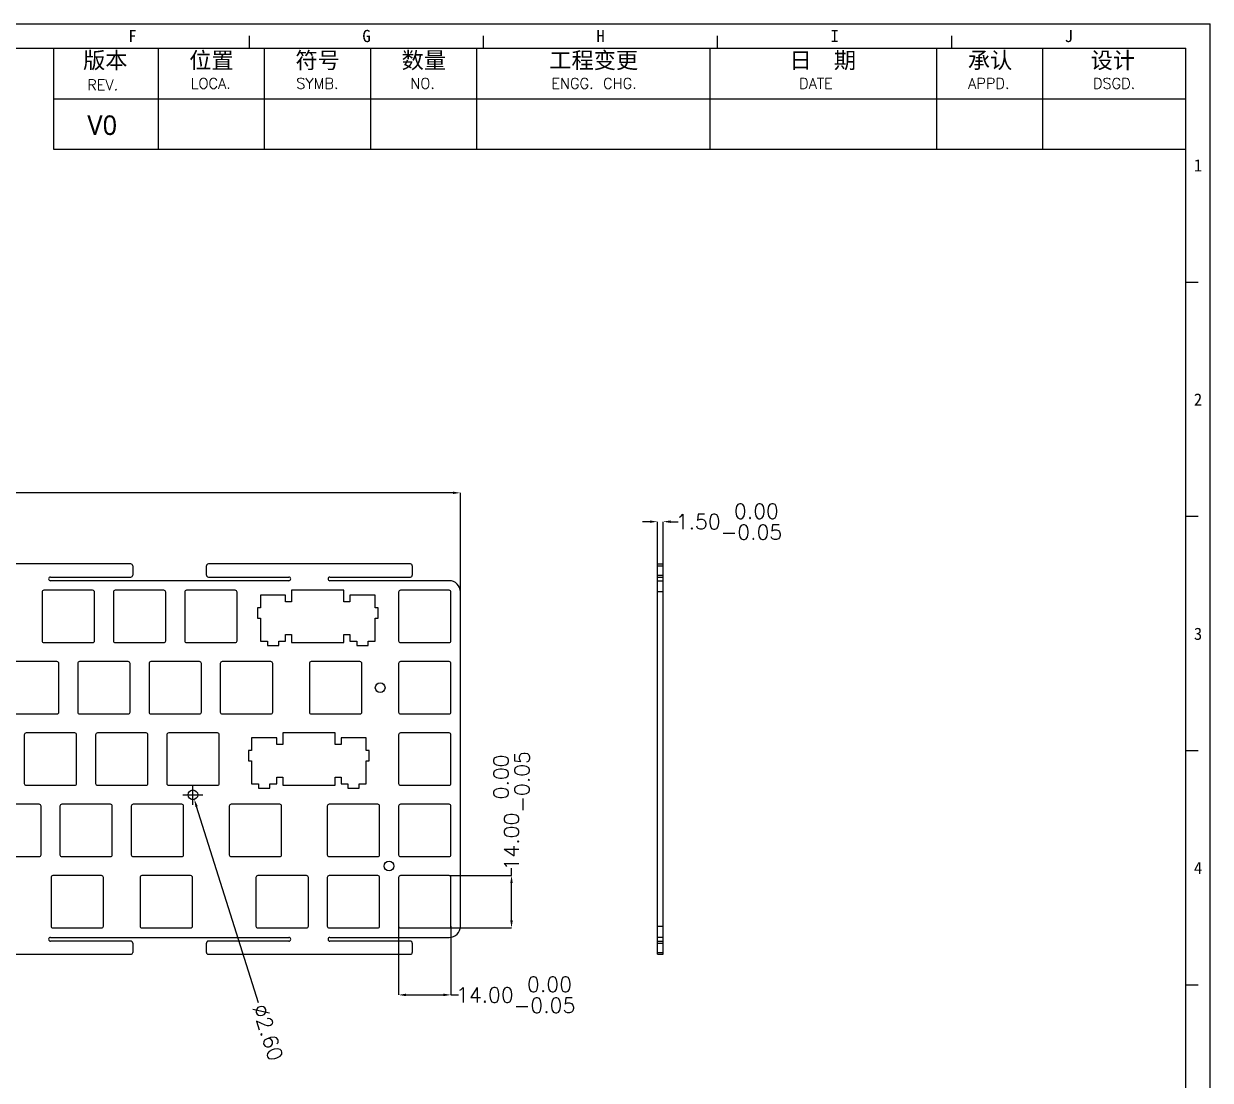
# Model space of a CAD drawing. Header units: millimetres. Extents: x 22339 to 22977, y 387 to 838.
# Drawn here: x 22660.4 to 22977.5, y 555.9 to 838 of the extents above; entities that cross this region are included whole.
import ezdxf
from ezdxf.enums import TextEntityAlignment as Align

# ---------------------------------------------------------------- set-up
doc = ezdxf.new("R2010")
doc.units = ezdxf.units.MM
doc.layers.add('BORDER', color=5, linetype='Continuous')
doc.layers.add('dim', color=1, linetype='Continuous', lineweight=9)
doc.styles.add('BORDER', font='')
doc.styles.add('ROMANC', font='romanc.shx', dxfattribs={"bigfont": 'gbcbig.shx'})
doc.styles.get("Standard").update_dxf_attribs({"font": 'txt', "bigfont": 'gbcbig.shx'})
doc.styles.get('BORDER').set_extended_font_data('SimSun')
doc.dimstyles.new('副本 1比1', dxfattribs={"dimtxt": 4, "dimasz": 2, "dimexe": 0, "dimexo": 0, "dimtad": 0, "dimzin": 0, "dimdsep": 46, "dimtxsty": 'Standard', "dimcen": 2.673, "dimclrd": 1, "dimclre": 1, "dimclrt": 1, "dimadec": 0, "dimazin": 0, "dimtfac": 1, "dimtofl": 0, "dimtmove": 0, "dimatfit": 3, "dimfxl": 0, "dimtolj": 1, "dimtzin": 0, "dimlwd": 25, "dimarcsym": 0})

# ---------------------------------------------------------------- blocks, each defined once
blk = doc.blocks.new('*D18')
at = {"layer": 'Defpoints', "color": 0}
for p in [(22777.11, 712.75), (22472.31, 686.28), (22777.11, 686.28)]:
    blk.add_point(p, dxfattribs=at)
at = {"layer": 'dim', "color": 1, "lineweight": -2}
for p, q in [((22472.31, 686.28), (22472.31, 712.75)), ((22777.11, 686.28), (22777.11, 712.75))]:
    blk.add_line(p, q, dxfattribs=at)
at = {"layer": 'dim', "color": 1, "lineweight": 25}
for p, q in [((22474.31, 712.75), (22614.75, 712.75)), ((22775.11, 712.75), (22634.66, 712.75))]:
    blk.add_line(p, q, dxfattribs=at)
at = {"layer": 'dim', "color": 1}
for points in [[(22474.31, 713.09), (22474.31, 712.42), (22472.31, 712.75)], [(22775.11, 713.09), (22775.11, 712.42), (22777.11, 712.75)]]:
    blk.add_solid(points, dxfattribs=at)
at = {"layer": 'dim', "color": 1, "insert": (22624.71, 712.75), "char_height": 4, "attachment_point": 5}
blk.add_mtext('\\A1;304.80', dxfattribs=at)
blk = doc.blocks.new('*D23')
at = {"layer": 'Defpoints', "color": 0}
for p in [(22760.58, 597.05), (22774.58, 597.05), (22774.58, 578.67)]:
    blk.add_point(p, dxfattribs=at)
at = {"layer": 'dim', "color": 1, "lineweight": -2}
for p, q in [((22760.58, 597.05), (22760.58, 578.67)), ((22774.58, 597.05), (22774.58, 578.67))]:
    blk.add_line(p, q, dxfattribs=at)
at = {"layer": 'dim', "color": 1, "lineweight": 25}
for p, q in [((22762.58, 578.67), (22772.58, 578.67)), ((22774.58, 578.67), (22776.58, 578.67))]:
    blk.add_line(p, q, dxfattribs=at)
at = {"layer": 'dim', "color": 1}
for points in [[(22762.58, 579.01), (22762.58, 578.34), (22760.58, 578.67)], [(22772.58, 579.01), (22772.58, 578.34), (22774.58, 578.67)]]:
    blk.add_solid(points, dxfattribs=at)
at = {"layer": 'dim', "color": 1, "insert": (22791.87, 578.67), "char_height": 4, "attachment_point": 5}
blk.add_mtext('\\A1;14.00\\S 0.00^ -0.05;', dxfattribs=at)
blk = doc.blocks.new('*D24')
at = {"layer": 'Defpoints', "color": 0}
for p in [(22774.08, 610.55), (22790.77, 610.55), (22774.08, 596.55)]:
    blk.add_point(p, dxfattribs=at)
at = {"layer": 'dim', "color": 1, "lineweight": 25}
for p, q in [((22790.77, 610.55), (22790.77, 612.55)), ((22790.77, 598.55), (22790.77, 608.55))]:
    blk.add_line(p, q, dxfattribs=at)
at = {"layer": 'dim', "color": 1, "lineweight": -2}
for p, q in [((22774.08, 610.55), (22790.77, 610.55)), ((22774.08, 596.55), (22790.77, 596.55))]:
    blk.add_line(p, q, dxfattribs=at)
at = {"layer": 'dim', "color": 1}
for points in [[(22790.44, 608.55), (22791.1, 608.55), (22790.77, 610.55)], [(22790.44, 598.55), (22791.1, 598.55), (22790.77, 596.55)]]:
    blk.add_solid(points, dxfattribs=at)
at = {"layer": 'dim', "color": 1, "insert": (22790.77, 627.84), "char_height": 4, "attachment_point": 5, "rotation": 90}
blk.add_mtext('\\A1;14.00\\S 0.00^ -0.05;', dxfattribs=at)
blk = doc.blocks.new('*D27')
at = {"layer": 'Defpoints', "color": 0}
for p in [(22831.26, 705.05), (22829.76, 693.78), (22831.26, 693.78)]:
    blk.add_point(p, dxfattribs=at)
at = {"layer": 'dim', "color": 1, "lineweight": 25}
for p, q in [((22827.76, 705.05), (22825.76, 705.05)), ((22833.26, 705.05), (22835.26, 705.05))]:
    blk.add_line(p, q, dxfattribs=at)
at = {"layer": 'dim', "color": 1, "lineweight": -2}
for p, q in [((22829.76, 693.78), (22829.76, 705.05)), ((22831.26, 693.78), (22831.26, 705.05))]:
    blk.add_line(p, q, dxfattribs=at)
at = {"layer": 'dim', "color": 1}
for points in [[(22827.76, 705.39), (22827.76, 704.72), (22829.76, 705.05)], [(22833.26, 705.39), (22833.26, 704.72), (22831.26, 705.05)]]:
    blk.add_solid(points, dxfattribs=at)
at = {"layer": 'dim', "color": 1, "insert": (22848.88, 705.05), "char_height": 4, "attachment_point": 5}
blk.add_mtext('\\A1;1.50\\S 0.00^ -0.05;', dxfattribs=at)
blk = doc.blocks.new('*D28')
at = {"layer": 'Defpoints', "color": 0}
for p in [(22705.23, 633.34), (22706.01, 630.86)]:
    blk.add_point(p, dxfattribs=at)
at = {"layer": 'dim', "color": 1, "lineweight": -2}
for p, q in [((22705.62, 629.43), (22705.62, 634.77)), ((22702.95, 632.1), (22708.3, 632.1))]:
    blk.add_line(p, q, dxfattribs=at)
at = {"layer": 'dim', "color": 1, "lineweight": 25}
blk.add_line((22723.15, 576.55), (22706.62, 628.95), dxfattribs=at)
at = {"layer": 'dim', "color": 1}
blk.add_solid([(22706.93, 629.05), (22706.3, 628.85), (22706.01, 630.86)], dxfattribs=at)
at = {"layer": 'dim', "color": 1, "insert": (22725.65, 568.65), "char_height": 4, "attachment_point": 5, "rotation": 287.517}
blk.add_mtext('\\A1;∅2.60', dxfattribs=at)

msp = doc.modelspace()

# ---------------------------------------------------------------- linework, layer by layer
at = {"color": 253}
for p, q in [((22668.361, 831.497), (22668.361, 804.516)), ((22696.32, 831.497), (22696.32, 804.516)), ((22724.689, 831.497), (22724.689, 804.516)), ((22753.057, 831.497), (22753.057, 804.516)), ((22781.426, 831.497), (22781.426, 804.516)), ((22843.836, 804.516), (22843.836, 831.497)), ((22904.356, 831.497), (22904.356, 804.516)), ((22932.724, 804.516), (22932.724, 831.497)), ((22668.361, 817.982), (22970.958, 817.982)), ((22668.361, 804.516), (22970.958, 804.516))]:
    msp.add_line(p, q, dxfattribs=at)
at = {"color": 7, "linetype": 'Continuous'}
for p, q in [((22689.056, 693.776), (22635.056, 693.776)), ((22689.556, 693.276), (22689.556, 690.776)), ((22709.256, 690.776), (22709.256, 693.276)), ((22763.756, 693.776), (22709.756, 693.776)), ((22764.256, 693.276), (22764.256, 690.776)), ((22829.758, 589.526), (22829.758, 693.776)), ((22829.758, 693.776), (22831.258, 693.776)), ((22829.758, 693.276), (22831.258, 693.276)), ((22831.258, 589.526), (22831.258, 693.776)), ((22667.556, 690.276), (22689.056, 690.276)), ((22731.256, 689.276), (22667.556, 689.276)), ((22709.756, 690.276), (22731.256, 690.276)), ((22742.256, 690.276), (22763.756, 690.276)), ((22774.106, 689.276), (22742.256, 689.276)), ((22829.758, 690.776), (22831.258, 690.776)), ((22829.758, 690.276), (22831.258, 690.276)), ((22829.758, 689.276), (22831.258, 689.276)), ((22665.331, 686.251), (22665.331, 673.251)), ((22678.831, 686.751), (22665.831, 686.751)), ((22679.331, 673.251), (22679.331, 686.251)), ((22684.381, 686.251), (22684.381, 673.251)), ((22697.881, 686.751), (22684.881, 686.751)), ((22698.381, 673.251), (22698.381, 686.251)), ((22703.431, 686.251), (22703.431, 673.251)), ((22716.931, 686.751), (22703.931, 686.751)), ((22717.431, 673.251), (22717.431, 686.251)), ((22730.406, 685.451), (22723.706, 685.451)), ((22723.706, 685.451), (22723.706, 682.051)), ((22730.406, 683.651), (22730.406, 685.451)), ((22746.006, 686.751), (22732.006, 686.751)), ((22732.006, 686.751), (22732.006, 683.651)), ((22746.006, 683.651), (22746.006, 686.751)), ((22754.306, 685.451), (22747.606, 685.451)), ((22747.606, 685.451), (22747.606, 683.651)), ((22754.306, 682.051), (22754.306, 685.451)), ((22760.581, 686.251), (22760.581, 673.251)), ((22774.081, 686.751), (22761.081, 686.751)), ((22774.581, 673.251), (22774.581, 686.251)), ((22777.106, 597.026), (22777.106, 686.276)), ((22831.258, 686.276), (22829.758, 686.276)), ((22723.706, 682.051), (22722.856, 682.051)), ((22722.856, 682.051), (22722.856, 679.251)), ((22732.006, 683.651), (22730.406, 683.651)), ((22747.606, 683.651), (22746.006, 683.651)), ((22755.156, 682.051), (22754.306, 682.051)), ((22755.156, 679.251), (22755.156, 682.051)), ((22722.856, 679.251), (22723.706, 679.251)), ((22723.706, 679.251), (22723.706, 673.151)), ((22754.306, 679.251), (22755.156, 679.251)), ((22754.306, 673.151), (22754.306, 679.251)), ((22665.831, 672.751), (22678.831, 672.751)), ((22684.881, 672.751), (22697.881, 672.751)), ((22703.931, 672.751), (22716.931, 672.751)), ((22723.706, 673.151), (22725.556, 673.151)), ((22725.556, 673.151), (22725.556, 671.951)), ((22728.556, 673.151), (22730.406, 673.151)), ((22728.556, 671.951), (22728.556, 673.151)), ((22730.406, 674.951), (22732.006, 674.951)), ((22730.406, 673.151), (22730.406, 674.951)), ((22732.006, 674.951), (22732.006, 672.751)), ((22732.006, 672.751), (22746.006, 672.751)), ((22746.006, 674.951), (22747.606, 674.951)), ((22746.006, 672.751), (22746.006, 674.951)), ((22747.606, 674.951), (22747.606, 673.151)), ((22747.606, 673.151), (22749.456, 673.151)), ((22749.456, 673.151), (22749.456, 671.951)), ((22752.456, 673.151), (22754.306, 673.151)), ((22752.456, 671.951), (22752.456, 673.151)), ((22761.081, 672.751), (22774.081, 672.751)), ((22725.556, 671.951), (22728.556, 671.951)), ((22749.456, 671.951), (22752.456, 671.951)), ((22669.306, 667.701), (22656.306, 667.701)), ((22669.806, 654.201), (22669.806, 667.201)), ((22674.856, 667.201), (22674.856, 654.201)), ((22688.356, 667.701), (22675.356, 667.701)), ((22688.856, 654.201), (22688.856, 667.201)), ((22693.906, 667.201), (22693.906, 654.201)), ((22707.406, 667.701), (22694.406, 667.701)), ((22707.906, 654.201), (22707.906, 667.201)), ((22712.956, 667.201), (22712.956, 654.201)), ((22726.456, 667.701), (22713.456, 667.701)), ((22726.956, 654.201), (22726.956, 667.201)), ((22736.768, 667.201), (22736.768, 654.201)), ((22750.268, 667.701), (22737.268, 667.701)), ((22750.768, 654.201), (22750.768, 667.201)), ((22760.581, 667.201), (22760.581, 654.201)), ((22774.081, 667.701), (22761.081, 667.701)), ((22774.581, 654.201), (22774.581, 667.201)), ((22656.306, 653.701), (22669.306, 653.701)), ((22675.356, 653.701), (22688.356, 653.701)), ((22694.406, 653.701), (22707.406, 653.701)), ((22713.456, 653.701), (22726.456, 653.701)), ((22737.268, 653.701), (22750.268, 653.701)), ((22761.081, 653.701), (22774.081, 653.701)), ((22660.568, 648.151), (22660.568, 635.151)), ((22674.068, 648.651), (22661.068, 648.651)), ((22674.568, 635.151), (22674.568, 648.151)), ((22679.618, 648.151), (22679.618, 635.151)), ((22693.118, 648.651), (22680.118, 648.651)), ((22693.618, 635.151), (22693.618, 648.151)), ((22698.668, 648.151), (22698.668, 635.151)), ((22712.168, 648.651), (22699.168, 648.651)), ((22712.668, 635.151), (22712.668, 648.151)), ((22728.024, 647.351), (22721.324, 647.351)), ((22721.324, 647.351), (22721.324, 643.951)), ((22728.024, 645.551), (22728.024, 647.351)), ((22743.624, 648.651), (22729.624, 648.651)), ((22729.624, 648.651), (22729.624, 645.551)), ((22743.624, 645.551), (22743.624, 648.651)), ((22751.924, 647.351), (22745.224, 647.351)), ((22745.224, 647.351), (22745.224, 645.551)), ((22751.924, 643.951), (22751.924, 647.351)), ((22760.581, 648.151), (22760.581, 635.151)), ((22774.081, 648.651), (22761.081, 648.651)), ((22774.581, 635.151), (22774.581, 648.151)), ((22721.324, 643.951), (22720.474, 643.951)), ((22720.474, 643.951), (22720.474, 641.151)), ((22729.624, 645.551), (22728.024, 645.551)), ((22745.224, 645.551), (22743.624, 645.551)), ((22752.774, 643.951), (22751.924, 643.951)), ((22752.774, 641.151), (22752.774, 643.951)), ((22720.474, 641.151), (22721.324, 641.151)), ((22721.324, 641.151), (22721.324, 635.051)), ((22751.924, 641.151), (22752.774, 641.151)), ((22751.924, 635.051), (22751.924, 641.151)), ((22661.068, 634.651), (22674.068, 634.651)), ((22680.118, 634.651), (22693.118, 634.651)), ((22699.168, 634.651), (22712.168, 634.651)), ((22721.324, 635.051), (22723.174, 635.051)), ((22723.174, 635.051), (22723.174, 633.851)), ((22726.174, 635.051), (22728.024, 635.051)), ((22726.174, 633.851), (22726.174, 635.051)), ((22728.024, 636.851), (22729.624, 636.851)), ((22728.024, 635.051), (22728.024, 636.851)), ((22729.624, 636.851), (22729.624, 634.651)), ((22729.624, 634.651), (22743.624, 634.651)), ((22743.624, 636.851), (22745.224, 636.851)), ((22743.624, 634.651), (22743.624, 636.851)), ((22745.224, 636.851), (22745.224, 635.051)), ((22745.224, 635.051), (22747.074, 635.051)), ((22747.074, 635.051), (22747.074, 633.851)), ((22750.074, 635.051), (22751.924, 635.051)), ((22750.074, 633.851), (22750.074, 635.051)), ((22761.081, 634.651), (22774.081, 634.651)), ((22723.174, 633.851), (22726.174, 633.851)), ((22747.074, 633.851), (22750.074, 633.851)), ((22664.543, 629.601), (22651.543, 629.601)), ((22665.043, 616.101), (22665.043, 629.101)), ((22670.093, 629.101), (22670.093, 616.101)), ((22683.593, 629.601), (22670.593, 629.601)), ((22684.093, 616.101), (22684.093, 629.101)), ((22689.143, 629.101), (22689.143, 616.101)), ((22702.643, 629.601), (22689.643, 629.601)), ((22703.143, 616.101), (22703.143, 629.101)), ((22715.337, 629.101), (22715.337, 616.101)), ((22728.837, 629.601), (22715.837, 629.601)), ((22729.337, 616.101), (22729.337, 629.101)), ((22741.531, 629.101), (22741.531, 616.101)), ((22755.031, 629.601), (22742.031, 629.601)), ((22755.531, 616.101), (22755.531, 629.101)), ((22760.581, 629.101), (22760.581, 616.101)), ((22774.081, 629.601), (22761.081, 629.601)), ((22774.581, 616.101), (22774.581, 629.101)), ((22651.543, 615.601), (22664.543, 615.601)), ((22670.593, 615.601), (22683.593, 615.601)), ((22689.643, 615.601), (22702.643, 615.601)), ((22715.837, 615.601), (22728.837, 615.601)), ((22742.031, 615.601), (22755.031, 615.601)), ((22761.081, 615.601), (22774.081, 615.601)), ((22667.712, 610.051), (22667.712, 597.051)), ((22681.212, 610.551), (22668.212, 610.551)), ((22681.712, 597.051), (22681.712, 610.051)), ((22691.524, 610.051), (22691.524, 597.051)), ((22705.024, 610.551), (22692.024, 610.551)), ((22705.524, 597.051), (22705.524, 610.051)), ((22722.481, 610.051), (22722.481, 597.051)), ((22735.981, 610.551), (22722.981, 610.551)), ((22736.481, 597.051), (22736.481, 610.051)), ((22741.531, 610.051), (22741.531, 597.051)), ((22755.031, 610.551), (22742.031, 610.551)), ((22755.531, 597.051), (22755.531, 610.051)), ((22760.581, 610.051), (22760.581, 597.051)), ((22774.081, 610.551), (22761.081, 610.551)), ((22774.581, 597.051), (22774.581, 610.051)), ((22668.212, 596.551), (22681.212, 596.551)), ((22692.024, 596.551), (22705.024, 596.551)), ((22722.981, 596.551), (22735.981, 596.551)), ((22742.031, 596.551), (22755.031, 596.551)), ((22761.081, 596.551), (22774.081, 596.551)), ((22829.758, 597.026), (22831.258, 597.026)), ((22667.556, 594.026), (22731.256, 594.026)), ((22689.056, 593.026), (22667.556, 593.026)), ((22731.256, 593.026), (22709.756, 593.026)), ((22742.256, 594.026), (22774.106, 594.026)), ((22763.756, 593.026), (22742.256, 593.026)), ((22831.258, 594.026), (22829.758, 594.026)), ((22829.758, 593.026), (22831.258, 593.026)), ((22689.556, 592.526), (22689.556, 590.026)), ((22709.256, 590.026), (22709.256, 592.526)), ((22764.256, 592.526), (22764.256, 590.026)), ((22829.758, 592.526), (22831.258, 592.526)), ((22829.758, 590.026), (22831.258, 590.026)), ((22635.056, 589.526), (22689.056, 589.526)), ((22709.756, 589.526), (22763.756, 589.526)), ((22829.758, 589.526), (22831.258, 589.526))]:
    msp.add_line(p, q, dxfattribs=at)
for centre in [(22755.674, 660.701), (22705.623, 632.1), (22758.055, 613.076)]:
    msp.add_circle(centre, 1.3, dxfattribs=at)
for centre, radius, start, end in [((22689.056, 693.276), 0.5, 0, 90), ((22709.756, 693.276), 0.5, 90, 180), ((22763.756, 693.276), 0.5, 0, 90), ((22667.556, 689.776), 0.5, 90, 270), ((22689.056, 690.776), 0.5, 270, 0), ((22709.756, 690.776), 0.5, 180, 270), ((22731.256, 689.776), 0.5, 270, 90), ((22742.256, 689.776), 0.5, 90, 270), ((22763.756, 690.776), 0.5, 270, 0), ((22774.106, 686.276), 3, 0, 90), ((22665.831, 686.251), 0.5, 90, 180), ((22678.831, 686.251), 0.5, 0, 90), ((22684.881, 686.251), 0.5, 90, 180), ((22697.881, 686.251), 0.5, 0, 90), ((22703.931, 686.251), 0.5, 90, 180), ((22716.931, 686.251), 0.5, 0, 90), ((22761.081, 686.251), 0.5, 90, 180), ((22774.081, 686.251), 0.5, 0, 90), ((22665.831, 673.251), 0.5, 180, 270), ((22678.831, 673.251), 0.5, 270, 0), ((22684.881, 673.251), 0.5, 180, 270), ((22697.881, 673.251), 0.5, 270, 0), ((22703.931, 673.251), 0.5, 180, 270), ((22716.931, 673.251), 0.5, 270, 0), ((22761.081, 673.251), 0.5, 180, 270), ((22774.081, 673.251), 0.5, 270, 0), ((22669.306, 667.201), 0.5, 0, 90), ((22675.356, 667.201), 0.5, 90, 180), ((22688.356, 667.201), 0.5, 0, 90), ((22694.406, 667.201), 0.5, 90, 180), ((22707.406, 667.201), 0.5, 0, 90), ((22713.456, 667.201), 0.5, 90, 180), ((22726.456, 667.201), 0.5, 0, 90), ((22737.268, 667.201), 0.5, 90, 180), ((22750.268, 667.201), 0.5, 0, 90), ((22761.081, 667.201), 0.5, 90, 180), ((22774.081, 667.201), 0.5, 0, 90), ((22669.306, 654.201), 0.5, 270, 0), ((22675.356, 654.201), 0.5, 180, 270), ((22688.356, 654.201), 0.5, 270, 0), ((22694.406, 654.201), 0.5, 180, 270), ((22707.406, 654.201), 0.5, 270, 0), ((22713.456, 654.201), 0.5, 180, 270), ((22726.456, 654.201), 0.5, 270, 0), ((22737.268, 654.201), 0.5, 180, 270), ((22750.268, 654.201), 0.5, 270, 0), ((22761.081, 654.201), 0.5, 180, 270), ((22774.081, 654.201), 0.5, 270, 0), ((22661.068, 648.151), 0.5, 90, 180), ((22674.068, 648.151), 0.5, 0, 90), ((22680.118, 648.151), 0.5, 90, 180), ((22693.118, 648.151), 0.5, 0, 90), ((22699.168, 648.151), 0.5, 90, 180), ((22712.168, 648.151), 0.5, 0, 90), ((22761.081, 648.151), 0.5, 90, 180), ((22774.081, 648.151), 0.5, 0, 90), ((22661.068, 635.151), 0.5, 180, 270), ((22674.068, 635.151), 0.5, 270, 0), ((22680.118, 635.151), 0.5, 180, 270), ((22693.118, 635.151), 0.5, 270, 0), ((22699.168, 635.151), 0.5, 180, 270), ((22712.168, 635.151), 0.5, 270, 0), ((22761.081, 635.151), 0.5, 180, 270), ((22774.081, 635.151), 0.5, 270, 0), ((22664.543, 629.101), 0.5, 0, 90), ((22670.593, 629.101), 0.5, 90, 180), ((22683.593, 629.101), 0.5, 0, 90), ((22689.643, 629.101), 0.5, 90, 180), ((22702.643, 629.101), 0.5, 0, 90), ((22715.837, 629.101), 0.5, 90, 180), ((22728.837, 629.101), 0.5, 0, 90), ((22742.031, 629.101), 0.5, 90, 180), ((22755.031, 629.101), 0.5, 0, 90), ((22761.081, 629.101), 0.5, 90, 180), ((22774.081, 629.101), 0.5, 0, 90), ((22664.543, 616.101), 0.5, 270, 0), ((22670.593, 616.101), 0.5, 180, 270), ((22683.593, 616.101), 0.5, 270, 0), ((22689.643, 616.101), 0.5, 180, 270), ((22702.643, 616.101), 0.5, 270, 0), ((22715.837, 616.101), 0.5, 180, 270), ((22728.837, 616.101), 0.5, 270, 0), ((22742.031, 616.101), 0.5, 180, 270), ((22755.031, 616.101), 0.5, 270, 0), ((22761.081, 616.101), 0.5, 180, 270), ((22774.081, 616.101), 0.5, 270, 0), ((22668.212, 610.051), 0.5, 90, 180), ((22681.212, 610.051), 0.5, 0, 90), ((22692.024, 610.051), 0.5, 90, 180), ((22705.024, 610.051), 0.5, 0, 90), ((22722.981, 610.051), 0.5, 90, 180), ((22735.981, 610.051), 0.5, 0, 90), ((22742.031, 610.051), 0.5, 90, 180), ((22755.031, 610.051), 0.5, 0, 90), ((22761.081, 610.051), 0.5, 90, 180), ((22774.081, 610.051), 0.5, 0, 90), ((22668.212, 597.051), 0.5, 180, 270), ((22681.212, 597.051), 0.5, 270, 0), ((22692.024, 597.051), 0.5, 180, 270), ((22705.024, 597.051), 0.5, 270, 0), ((22722.981, 597.051), 0.5, 180, 270), ((22735.981, 597.051), 0.5, 270, 0), ((22742.031, 597.051), 0.5, 180, 270), ((22755.031, 597.051), 0.5, 270, 0), ((22761.081, 597.051), 0.5, 180, 270), ((22774.081, 597.051), 0.5, 270, 0), ((22774.106, 597.026), 3, 270, 0), ((22667.556, 593.526), 0.5, 90, 270), ((22689.056, 592.526), 0.5, 0, 90), ((22709.756, 592.526), 0.5, 90, 180), ((22731.256, 593.526), 0.5, 270, 90), ((22742.256, 593.526), 0.5, 90, 270), ((22763.756, 592.526), 0.5, 0, 90), ((22689.056, 590.026), 0.5, 270, 0), ((22709.756, 590.026), 0.5, 180, 270), ((22763.756, 590.026), 0.5, 270, 0)]:
    msp.add_arc(centre, radius, start, end, dxfattribs=at)
at = {"layer": 'BORDER', "color": 0, "linetype": 'Continuous'}
for p, q in [((22338.907, 838.03), (22977.491, 838.03)), ((22977.491, 387.081), (22977.491, 838.03)), ((22720.751, 831.497), (22720.751, 834.764)), ((22783.303, 831.497), (22783.303, 834.764)), ((22845.855, 831.497), (22845.855, 834.764)), ((22908.407, 831.497), (22908.407, 834.764)), ((22345.44, 831.497), (22970.958, 831.497)), ((22970.958, 393.614), (22970.958, 831.497)), ((22974.225, 768.946), (22970.958, 768.946)), ((22974.225, 706.394), (22970.958, 706.394)), ((22974.225, 643.842), (22970.958, 643.842)), ((22974.225, 581.29), (22970.958, 581.29))]:
    msp.add_line(p, q, dxfattribs=at)

# ---------------------------------------------------------------- texts
at = {"color": 0, "linetype": 'Continuous'}
msp.add_text('REV.', height=2.8368, dxfattribs=at).set_placement((22677.392, 820.27))
at = {"color": 141, "char_height": 4.34983, "width": 76.14471, "attachment_point": 1}
for s, insert in [('{\\fSimSun|b0|i0|c134|p54;版本}', (22676.293, 830.452)), ('{\\fSimSun|b0|i0|c134|p54;位置}', (22704.661, 830.452)), ('{\\fSimSun|b0|i0|c134|p54;符号}', (22733.03, 830.452)), ('{\\fSimSun|b0|i0|c134|p54;数量}', (22761.398, 830.452)), ('{\\fSimSun|b0|i0|c134|p54;工程变更}', (22800.868, 830.452)), ('{\\fSimSun|b0|i0|c134|p54;日  期}', (22865.054, 830.452)), ('{\\fSimSun|b0|i0|c134|p54;承认}', (22912.697, 830.452)), ('{\\fSimSun|b0|i0|c134|p54;设计}', (22945.532, 830.452))]:
    msp.add_mtext(s, dxfattribs=dict(at, insert=insert))
at = {"color": 0, "linetype": 'Continuous', "char_height": 2.8368, "width": 28.27889, "attachment_point": 1}
for s, insert in [('LOCA.', (22705.057, 823.514)), ('SYMB.', (22733.252, 823.514)), ('NO.', (22763.728, 823.514)), ('ENGG. CHG.', (22801.406, 823.514)), ('DATE', (22867.621, 823.514)), ('APPD.', (22912.784, 823.514)), ('DSGD.', (22946.144, 823.514))]:
    msp.add_mtext(s, dxfattribs=dict(at, insert=insert))
at = {"layer": 'BORDER', "color": 0, "style": 'BORDER'}
for s, p in [('F', (22689.475, 834.764)), ('G', (22752.027, 834.764)), ('H', (22814.579, 834.764)), ('I', (22877.131, 834.764)), ('J', (22939.682, 834.764)), ('1', (22974.225, 800.221)), ('2', (22974.225, 737.67)), ('3', (22974.225, 675.118)), ('4', (22974.225, 612.566))]:
    msp.add_text(s, height=3.266, dxfattribs=at).set_placement(p, align=Align.MIDDLE_CENTER)
at = {"layer": 'dim', "color": 42, "insert": (22677.419, 813.544), "char_height": 5.21743, "attachment_point": 1, "style": 'ROMANC'}
msp.add_mtext('{\\fMicrosoft YaHei|b0|i0|c134|p34;V0}', dxfattribs=at)

# ---------------------------------------------------------------- dimensions: what is measured, and where the dimension line sits
at = {"layer": 'dim', "color": 3}
dim = msp.add_linear_dim(base=(22777.106, 712.753), p1=(22472.306, 686.276), p2=(22777.106, 686.276), dimstyle='副本 1比1', dxfattribs=at)
dim.commit()
dim.dimension.update_dxf_attribs({"geometry": '*D18', "text_midpoint": (22624.706, 712.753)})
for base, p1, p2, override, picture, middle in [((22831.258, 705.054), (22829.758, 693.776), (22831.258, 693.776), {"dimgap": 0.625, "dimtol": 1, "dimlim": 0, "dimtm": 0.05}, '*D27', (22848.883, 705.054)), ((22774.581, 578.672), (22760.581, 597.051), (22774.581, 597.051), {"dimtol": 1, "dimtm": 0.05}, '*D23', (22791.872, 578.672))]:
    dim = msp.add_linear_dim(base=base, p1=p1, p2=p2, dimstyle='副本 1比1', override=override, dxfattribs=at)
    dim.commit()
    dim.dimension.update_dxf_attribs({"geometry": picture, "text_midpoint": middle})
dim = msp.add_linear_dim(base=(22790.77, 610.551), p1=(22774.081, 596.551), p2=(22774.081, 610.551), angle=90, dimstyle='副本 1比1', override={"dimtol": 1, "dimtm": 0.05}, dxfattribs=at)
dim.commit()
dim.dimension.update_dxf_attribs({"geometry": '*D24', "text_midpoint": (22790.77, 627.843)})
dim = msp.add_diameter_dim_2p(p1=(22705.232, 633.339), p2=(22706.014, 630.86), dimstyle='副本 1比1', dxfattribs=at)
dim.commit()
dim.dimension.update_dxf_attribs({"geometry": '*D28', "text_midpoint": (22725.65, 568.647), "dimtype": 163})

doc.saveas('drawing.dxf')
